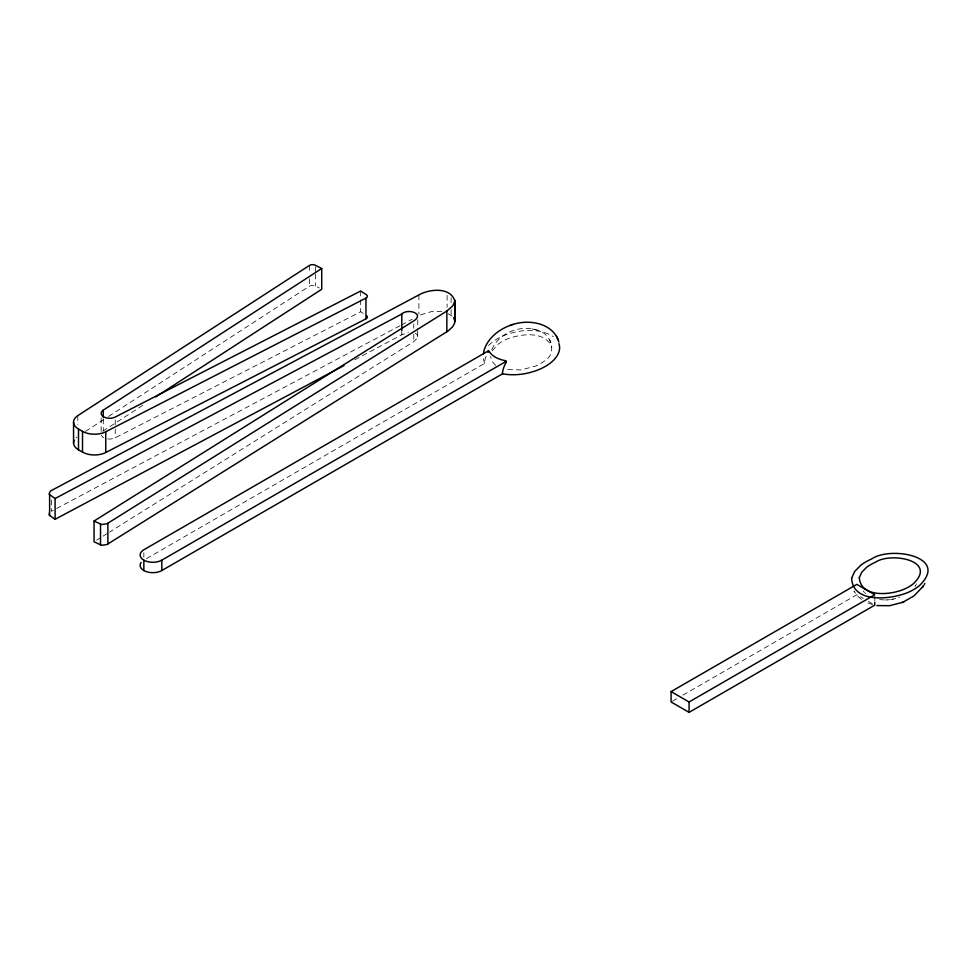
<?xml version="1.0" encoding="UTF-8"?>
<svg xmlns="http://www.w3.org/2000/svg" width="977" height="977" viewBox="0 0 977 977"><rect width="100%" height="100%" fill="white"/><g stroke="black" fill="none" stroke-linecap="round" stroke-linejoin="round"><path stroke-width="0.73" stroke-dasharray="4.88 3.66" d="M417.753 330.763L417.448 337.871L413.76 341.681L109.509 532.099M491.822 349.705C498.551 333.096 519.385 324.84 536.178 329.835C550.295 332.156 558.429 352.721 544.519 360.977A42.206 24.364 0 0 1 535.799 366.009L521.083 369.917L506.086 369.55M492.139 350.914L498.099 344.234A42.206 24.364 0 0 1 506.819 339.202C520.656 333.743 544.702 330.434 551.858 347.079M916.182 584.588L916.67 583.867M915.095 586.041L915.644 585.357L915.034 586.127M488.524 345.54L491.736 342.585A52.709 30.434 0 0 1 503.192 335.856C518.872 329.628 538.364 327.283 553.3 336.625M85.512 431.394L103.428 419.78M108.545 416.458L309.416 286.212A4.238 2.442 0 0 1 315.4 286.017L319.198 287.959M102.829 431.223A8.475 4.897 0 0 1 103.293 430.894L142.886 405.223M96.625 540.171L101.779 536.947M103.073 536.141L108.227 532.905M146.477 558.636L484.543 363.456A16.267 9.391 -60 0 1 486.876 354.504A22.569 13.031 -60 0 1 487.01 354.114M672.408 701.217L677.684 698.176M682.947 695.135L856.829 594.749L863.253 598.449M400.069 325.707L51.354 511.301L51.354 499.442M401.413 324.987L412.184 319.259M354.761 359.805L401.791 334.769L408.398 332.644M107.714 438.917A8.475 4.897 0 0 0 115.249 437.806L360.672 311.748L366.302 315.4M420.513 314.875L432.115 311.419L441.689 311.407M898.718 597.521L899.67 597.155M895.677 598.498L893.344 599.072M891.244 599.475L892.428 599.255M892.294 599.292L893.528 599.035M890.169 599.634L886.823 599.951M879.63 599.622L885.895 599.988M885.699 599.988L886.957 599.939M532.074 328.883L533.869 329.31M534.053 329.347L536.178 329.835M872.546 604.665L865.634 602.064M415.335 333.267L417.167 334.647L417.753 336.699M448.089 313.8L452.082 316.169M868.394 601.417L872.241 603.639M861.372 599.451L856.878 595.286L854.081 591.158M495.718 365.386L491.968 361.392L490.613 356.373M864.853 592.856L865.585 593.527M864.327 592.318L863.167 591M854.032 591.061L854.521 592.001M484.543 363.456L482.943 357.191M549.514 339.581L550.161 340.936M550.246 341.107L550.894 342.5M874.806 596.226L874.806 600.684M451.105 297.741L451.105 303.676M451.105 309.599L451.105 315.534M447.087 295.42L447.087 307.291M418.913 294.92L418.913 314.191M417.753 319.821L417.753 329.286M413.76 323.888L413.76 328.333M413.76 334.268L413.76 341.681M401.791 330.324L401.791 334.769M360.672 290.999L360.672 298.412M360.672 299.89L360.672 311.748M315.4 266.733L315.4 272.668M315.4 274.146L315.4 286.017M309.416 265.451L309.416 272.864M309.416 278.799L309.416 286.212M143.839 552.738L143.839 557.195M115.249 420.012L115.249 427.425M115.249 428.915L115.249 437.806M103.293 419.035L103.293 430.894M101.156 417.985L101.156 431.321M77.83 415.616L77.83 424.507M103.623 437.611A8.475 4.897 0 0 1 101.364 435.253M76.047 437.757A16.951 9.782 0 0 1 76.902 437.037"/><path stroke-width="1.47" d="M73.556 443.155L73.556 422.406M55.103 498.539L401.791 314.02C407.58 308.134 425.068 313.495 413.76 320.92L94.048 521.034L94.048 541.783L101.571 545.288L106.627 544.604A8.683 5.007 0 0 0 107.885 543.957L448.235 330.873L452.827 326.55L454.635 322.996L454.83 301.075C450.666 286.75 429.465 288.874 418.913 294.92L51.354 490.552A8.683 5.007 0 0 0 50.23 491.272L49.033 494.191L55.103 498.539L55.103 519.3L344.014 365.532M454.83 301.075L452.827 305.801L446.843 311.052L107.885 523.196A8.683 5.007 0 0 1 106.627 523.843L101.571 524.527L94.048 521.034M483.81 351.232C487.254 338.457 498.758 329.359 510.849 325.158M483.481 353.796L484.079 352.099M924.303 584.405L924.828 583.464M49.351 512.913L49.192 515.172L55.103 519.3M903.236 602.064L914.069 595.836L922.972 586.518M923.07 586.371L923.68 585.467L922.373 587.409M103.293 417.558L103.293 410.145L321.726 268.504L315.4 265.255A4.238 2.442 0 0 0 309.416 265.451L77.83 415.616A16.951 9.782 0 0 0 78.502 429.037L78.502 449.799L82.52 452.107A16.951 9.782 0 0 0 105.76 452.498L365.948 318.856A4.238 2.442 0 0 0 366.949 315.974M155.661 396.943L321.726 289.265L321.726 268.504M502.447 373.873A16.267 9.391 -60 0 1 504.853 364.885A22.569 13.031 -60 0 1 506.33 361.905L505.292 360.66A24.388 14.081 0 0 1 489.318 351.488L488.353 350.877L143.839 549.782A12.713 7.34 0 0 0 143.839 560.151L143.839 570.531M143.839 560.151A12.713 7.34 0 0 0 161.816 560.151L506.33 361.258M141.164 562.434A12.713 7.34 0 0 0 145.683 571.411A12.713 7.34 0 0 0 161.816 570.531L502.52 373.825C514.635 375.974 527.287 374.252 538.657 369.672A52.709 30.434 0 0 0 550.32 363.065C556.133 358.681 561.641 351.195 558.929 343.599M671.101 691.606L856.829 584.368L874.806 594.749L689.066 701.987L671.101 691.606L671.101 701.987L689.066 712.355L874.806 605.129L874.806 602.162M78.502 429.037L82.52 431.358A16.951 9.782 0 0 0 105.76 431.749L365.948 298.107A4.238 2.442 0 0 0 366.302 294.651L360.672 290.999L115.249 417.045A8.475 4.897 0 0 1 103.623 416.849A8.475 4.897 0 0 1 103.293 410.145M876.906 605.569L889.595 605.703L902.589 602.333M902.027 602.565L903.847 601.808M512.571 324.596C529.082 318.893 553.361 323.069 558.856 342.035M509.823 325.5L513.352 324.327M487.95 352.257A22.569 13.031 -60 0 1 488.353 351.537L489.196 351.476M505.292 360.66L506.33 361.905M453.67 317.733L454.83 320.712M556.572 336.332L557.366 338.03M557.476 338.237L558.294 339.972M689.066 701.987L689.066 712.355M488.353 350.877L488.353 351.537M454.83 299.951L454.83 321.824M446.843 311.052L446.843 331.801M401.791 314.02L401.791 330.324M365.948 298.107L365.948 318.856M161.816 560.151L161.816 570.531M107.885 523.196L107.885 543.957M105.76 431.749L105.76 452.498M100.521 524.197L100.521 544.946M82.52 431.358L82.52 452.107M49.619 494.802L49.619 515.551M78.502 449.799A16.951 9.782 0 0 1 74.142 440.297M851.651 578.164C852.701 604.042 891.525 599.377 907.902 592.477A52.758 30.458 0 0 0 918.807 586.176C950.865 556.316 890.194 545.838 871.667 558.966A52.758 30.458 0 0 0 860.774 565.268L854.741 571.374L851.651 578.164M859.284 577.676C860.847 598.009 890.633 595.14 904.275 589.119A42.206 24.364 0 0 0 912.994 584.087C938.653 560.2 890.108 551.81 875.294 562.325A42.206 24.364 0 0 0 866.575 567.356L861.751 572.241L859.284 577.676"/></g></svg>
